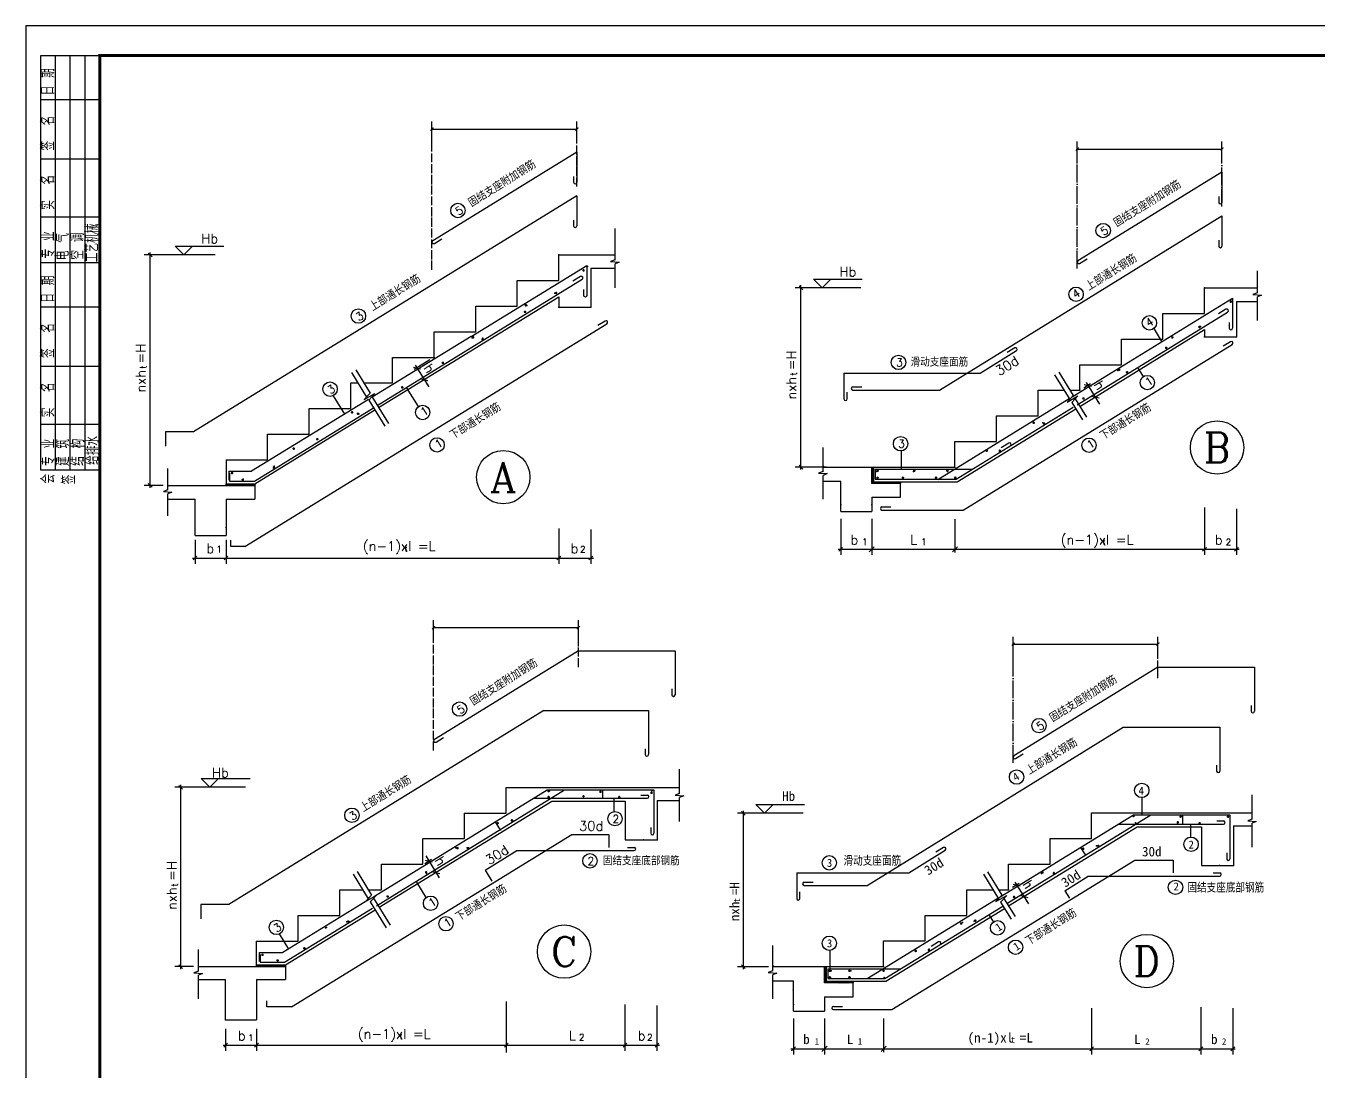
# Model space of a CAD drawing. Extents: x -695511 to 885008, y -751583 to -95266.
# Drawn here: x 484446 to 506268, y -539420 to -521764 of the extents above; entities that cross this region are included whole.
import ezdxf
from ezdxf.enums import TextEntityAlignment as Align

# ---------------------------------------------------------------- set-up
doc = ezdxf.new("R2010")
doc.units = 0
doc.header["$LTSCALE"] = 1000
doc.header["$MEASUREMENT"] = 0
doc.linetypes.add('DOTE', pattern=[2.42, 2, -0.2, 0.02, -0.2])
for name, color, linetype in [('14', 1, 'Continuous'), ('255', 6, 'Continuous'), ('AG', 2, 'Continuous'), ('AXIS_TEXT', 7, 'Continuous'), ('CT', 3, 'Continuous'), ('DOTE', 1, 'Continuous'), ('PUB_DIM', 3, 'Continuous'), ('PUB_TITLE', 4, 'Continuous'), ('钢筋', 40, 'Continuous')]:
    doc.layers.add(name, color=color, linetype=linetype)
doc.styles.add('COMPLEX', font='COMPLEX')
doc.styles.add('HZ', font='simplex.shx', dxfattribs={"width": 0.8, "bigfont": '1hztxt.shx'})
doc.styles.add('hztxt', font='romand_pkpm', dxfattribs={"bigfont": 'gbcbig'})
doc.styles.get("Standard").update_dxf_attribs({"font": 'gbenor.shx', "bigfont": 'gbcbig.shx'})
doc.styles.add('STANTARD', font='txt')

# ---------------------------------------------------------------- blocks, each defined once
blk = doc.blocks.new('_AXISO')
blk.add_circle((0, 0), 0.5)
at = {"layer": 'AXIS_TEXT', "style": 'COMPLEX', "width": 1.041667}
blk.add_attdef('A', text='', height=0.56, dxfattribs=at).set_placement((-0.25, -0.28), (0.25, -0.28), align=Align.FIT)
blk = doc.blocks.new('_ArchTick')
at = {"color": 0, "linetype": 'ByBlock', "const_width": 0.4}
blk.add_lwpolyline([(-0.5, -0.5), (0.5, 0.5)], dxfattribs=at)
blk = doc.blocks.new('92JSH2G21K213HK21HJ1')
h = blk.add_hatch()
h.set_pattern_fill('ANSI31', color=251, scale=10, style=0)
h.set_pattern_definition([(45, (-255903.019, 7627.474), (-11.22532015, 11.22532015), [])])
h.paths.add_polyline_path([(1554045, -90359), (1554696, -90359), (1554696, -90397), (1554045, -90397)])
at = {"color": 251}
blk.add_lwpolyline([(1554045, -90359), (1554696, -90359), (1554696, -90397), (1554045, -90397)], close=True, dxfattribs=at)
at = {"layer": 'AG', "const_width": 28.8}
for points in [[(1562073, -85560, 1), (1562102, -85560, 1)], [(1561457, -86070, 1), (1561486, -86070, 1)], [(1560777, -86346, 1), (1560806, -86346, 1)], [(1560756, -86494, 1), (1560785, -86494, 1)], [(1559588, -87067, 1), (1559617, -87067, 1)], [(1559801, -87110, 1), (1559829, -87110, 1)], [(1558909, -87640, 1), (1558937, -87640, 1)], [(1557995, -88192, 1), (1558024, -88192, 1)], [(1556865, -88754, 1), (1556894, -88754, 1)], [(1556997, -88786, 1), (1557026, -88786, 1)], [(1555553, -89571, 1), (1555582, -89571, 1)], [(1556084, -89359, 1), (1556113, -89359, 1)], [(1554166, -90120, 1), (1554195, -90120, 1)], [(1555107, -89996, 1), (1555136, -89996, 1)], [(1554406, -90272, 1), (1554435, -90272, 1)]]:
    blk.add_lwpolyline(points, format="xyb", close=True, dxfattribs=at)
at = {"layer": 'CT'}
for p, q in [((1562796, -85322), (1562796, -84620)), ((1552898, -85017), (1553093, -85213)), ((1552898, -85017), (1553995, -85017)), ((1553093, -85213), (1553288, -85017)), ((1561533, -85213), (1562796, -85213)), ((1561533, -85789), (1561533, -85213)), ((1562252, -85509), (1562252, -86385)), ((1562252, -85509), (1562796, -85509)), ((1562796, -85322), (1562697, -85359)), ((1562697, -85359), (1562889, -85375)), ((1562889, -85375), (1562796, -85411)), ((1562796, -85949), (1562796, -85411)), ((1560597, -86365), (1560597, -85789)), ((1560597, -85789), (1561533, -85789)), ((1557477, -88648), (1561533, -86152)), ((1559661, -86941), (1559661, -86365)), ((1559661, -86365), (1560597, -86365)), ((1561533, -86152), (1561533, -86385)), ((1561533, -86385), (1562252, -86385)), ((1558725, -87517), (1558725, -86941)), ((1558725, -86941), (1559661, -86941)), ((1557789, -87517), (1558725, -87517)), ((1557789, -88093), (1557789, -87517)), ((1556853, -88093), (1557008, -88093)), ((1556853, -88669), (1556853, -88093)), ((1557135, -88093), (1557789, -88093)), ((1556454, -88379), (1556711, -88796)), ((1557325, -88401), (1557697, -89006)), ((1558373, -88626), (1558106, -88192)), ((1554696, -90359), (1557393, -88699)), ((1555917, -89245), (1555917, -88669)), ((1555917, -88669), (1556853, -88669)), ((1554981, -89821), (1554981, -89245)), ((1554981, -89245), (1555917, -89245)), ((1554045, -89821), (1554981, -89821)), ((1554045, -89821), (1554045, -90359)), ((1552737, -90496), (1552737, -90018)), ((1552737, -90397), (1554696, -90397)), ((1554045, -90359), (1554696, -90359)), ((1554696, -90397), (1554696, -90706)), ((1552737, -90496), (1552637, -90534)), ((1552637, -90534), (1552829, -90549)), ((1552829, -90549), (1552737, -90586)), ((1552737, -91083), (1552737, -90586)), ((1552737, -90706), (1553348, -90706)), ((1553348, -91525), (1553348, -90706)), ((1554045, -90706), (1554045, -91525)), ((1554045, -90706), (1554696, -90706)), ((1553348, -91525), (1554045, -91525))]:
    blk.add_line(p, q, dxfattribs=at)
at = {"layer": 'CT', "linetype": 'ByBlock'}
for p, q in [((1553798, -85213), (1552204, -85213)), ((1552382, -85256), (1552296, -85169)), ((1552339, -90454), (1552339, -85155)), ((1558633, -87573), (1558279, -87791)), ((1558261, -87734), (1558419, -87772)), ((1558302, -87692), (1558604, -88183)), ((1558428, -87999), (1558586, -88037)), ((1552629, -90397), (1552204, -90397)), ((1552382, -90440), (1552296, -90353)), ((1553348, -91620), (1553348, -92160)), ((1554045, -91620), (1554045, -92160)), ((1554045, -91620), (1554045, -92090)), ((1561533, -91366), (1561533, -92160)), ((1561533, -91393), (1561533, -92090)), ((1562252, -91393), (1562252, -92160)), ((1553291, -92032), (1554102, -92032)), ((1553305, -92075), (1553391, -91989)), ((1553987, -92032), (1561590, -92032)), ((1554002, -92075), (1554088, -91989)), ((1554002, -92075), (1554088, -91989)), ((1561475, -92032), (1562309, -92032)), ((1561490, -92075), (1561576, -91989)), ((1561490, -92075), (1561576, -91989)), ((1562209, -92075), (1562295, -91989))]:
    blk.add_line(p, q, dxfattribs=at)
at = {"layer": 'CT'}
for points in [[(1556864, -87858), (1557204, -88411)], [(1556964, -87797), (1557288, -88324), (1557155, -88468), (1557396, -88329), (1557257, -88478), (1557617, -89063)], [(1554045, -90397), (1554696, -90397)]]:
    blk.add_lwpolyline(points, dxfattribs=at)
for centre in [(1559261, -84213), (1557023, -86588), (1556385, -88232), (1558468, -88757), (1558792, -89486)]:
    blk.add_circle(centre, 162, dxfattribs=at)
at = {"layer": 'CT', "linetype": 'ByBlock'}
for p in [(1552339, -85213), (1561533, -85213), (1562180, -85475), (1561533, -86385), (1561533, -86385), (1562252, -86385), (1559579, -87075), (1558725, -87517), (1558566, -88121), (1552737, -90397), (1554045, -91348), (1554045, -91348), (1554045, -92032), (1561533, -92032), (1562252, -92032)]:
    blk.add_point(p, dxfattribs=at)
at = {"layer": 'DOTE', "linetype": 'DOTE', "ltscale": 0.1}
for p, q in [((1558677, -85547), (1558677, -82702)), ((1561936, -83675), (1561936, -82702))]:
    blk.add_line(p, q, dxfattribs=at)
at = {"layer": 'PUB_DIM'}
for p, q in [((1558677, -82702), (1558677, -82213)), ((1561936, -82702), (1561936, -82213)), ((1558677, -82380), (1561936, -82380))]:
    blk.add_line(p, q, dxfattribs=at)
at = {"layer": '钢筋', "color": 6}
for p, q in [((1561936, -82902), (1559512, -84394)), ((1561936, -82902), (1561936, -83578)), ((1561864, -83447), (1561864, -83578)), ((1561936, -83884), (1553310, -89192)), ((1561936, -83884), (1561936, -84560)), ((1559512, -84394), (1558694, -84892)), ((1559512, -84394), (1558694, -84892)), ((1561864, -84428), (1561864, -84560)), ((1558731, -84954), (1558900, -84852)), ((1559563, -87048), (1562163, -85448)), ((1559563, -87048), (1557333, -88415)), ((1557248, -88467), (1554618, -90079)), ((1553310, -89192), (1552681, -89192)), ((1552681, -89192), (1552681, -89515)), ((1554105, -90079), (1554618, -90079)), ((1554105, -90079), (1554105, -90282)), ((1554150, -91773), (1554150, -91632)), ((1554468, -91773), (1554150, -91773))]:
    blk.add_line(p, q, dxfattribs=at)
for points in [[(1562165, -85449), (1562165, -86125, -1), (1562093, -86125), (1562093, -85993)], [(1557446, -88598), (1562056, -85761, 1), (1562019, -85700), (1561850, -85803)], [(1558002, -89598), (1562612, -86761, 1), (1562575, -86700), (1562406, -86803)], [(1554125, -90121), (1554125, -90299), (1554682, -90299), (1557362, -88650, 1.554632)], [(1554468, -91773), (1558092, -89543, 1.554632)]]:
    blk.add_lwpolyline(points, format="xyb", dxfattribs=at)
for centre, start, end in [((1561900, -83578), 180, 0), ((1561900, -84560), 180, 0), ((1558713, -84923), 121.147, 301.147)]:
    blk.add_arc(centre, 36, start, end, dxfattribs=at)
for p in [(1562084, -85564), (1561445, -86071), (1560811, -86350), (1560769, -86503), (1559607, -87060), (1559825, -87086), (1558916, -87643), (1558007, -88201), (1556882, -88754), (1557035, -88785), (1555570, -89571), (1556098, -89359), (1555126, -89968), (1554429, -90256)]:
    blk.add_point(p, dxfattribs=at)
at = {"layer": 'CT', "linetype": 'ByBlock', "xscale": 1200, "yscale": 1200, "zscale": 1200}
blk.add_blockref('_AXISO', (1560283, -90212), dxfattribs=at).add_auto_attribs({'A': 'A'})
at = {"layer": 'PUB_DIM', "xscale": 66.66666666666666, "yscale": 66.66666666666666, "zscale": 66.66666666666666, "rotation": 180}
blk.add_blockref('_ArchTick', (1558677, -82380), dxfattribs=at)
at = {"layer": 'PUB_DIM', "xscale": 66.66666666666666, "yscale": 66.66666666666666, "zscale": 66.66666666666666}
blk.add_blockref('_ArchTick', (1561936, -82380), dxfattribs=at)
at = {"layer": 'CT', "style": 'HZ'}
for s, height, rotation, p in [('固结支座附加钢筋', 180, 32, (1559573, -84146)), ('5', 180, 32, (1559270, -84334)), ('上部通长钢筋', 180, 32, (1557349, -86490)), ('3', 180, 32, (1557032, -86709)), ('t', 144, 90, (1552252, -87774)), ('3', 180, 32, (1556394, -88354)), ('1', 180, 32, (1558487, -88846)), ('下部通长钢筋', 180, 32, (1559153, -89376)), ('1', 180, 32, (1558812, -89574))]:
    blk.add_text(s, height=height, rotation=rotation, dxfattribs=at).set_placement(p)
for s, height, p in [('Hb', 216, (1553489, -84952)), ('1', 144, (1553827, -91904)), ('t', 144, (1558056, -91888)), ('2', 144, (1562009, -91907))]:
    blk.add_text(s, height=height, dxfattribs=at).set_placement(p)
at = {"layer": 'CT', "linetype": 'ByBlock', "style": 'HZ'}
for s, rotation, p in [('nxh =H', 90, (1552234, -88310)), ('h', 301.6075, (1558481, -87748))]:
    blk.add_text(s, height=216, rotation=rotation, dxfattribs=at).set_placement(p)
for s, p in [('(n-1)xl =L', (1557122, -91872)), ('b', (1553603, -91924)), ('b', (1561798, -91924))]:
    blk.add_text(s, height=216, dxfattribs=at).set_placement(p)
blk = doc.blocks.new('bb')
h = blk.add_hatch()
h.set_pattern_fill('ANSI31', color=251, scale=5, angle=90, style=0)
h.set_pattern_definition([(135, (844261.625, -1244082.703), (-5.612660076, -5.612660076), [])])
h.paths.add_polyline_path([(893255, -339109), (893255, -338944), (893274, -338944), (893274, -339109)])
h = blk.add_hatch()
h.set_pattern_fill('ANSI31', color=251, scale=5, style=0)
h.set_pattern_definition([(45, (-11719.066, -290115.53), (-5.612660076, 5.612660076), [])])
h.paths.add_polyline_path([(893255, -339109), (893580, -339109), (893580, -339128), (893255, -339128)])
at = {"color": 251}
for points in [[(893255, -339109), (893255, -338944), (893274, -338944), (893274, -339109)], [(893255, -339109), (893580, -339109), (893580, -339128), (893255, -339128)]]:
    blk.add_lwpolyline(points, close=True, dxfattribs=at)
at = {"layer": 'AG', "const_width": 14.4}
for points in [[(897287, -337084, 1), (897301, -337084, 1)], [(896934, -337368, 1), (896948, -337368, 1)], [(896630, -337486, 1), (896644, -337486, 1)], [(896561, -337603, 1), (896575, -337603, 1)], [(896031, -337848, 1), (896046, -337848, 1)], [(896120, -337878, 1), (896134, -337878, 1)], [(895629, -338172, 1), (895644, -338172, 1)], [(895070, -338446, 1), (895084, -338446, 1)], [(895188, -338456, 1), (895202, -338456, 1)], [(894540, -338760, 1), (894555, -338760, 1)], [(894688, -338760, 1), (894702, -338760, 1)], [(893314, -338985, 1), (893328, -338985, 1)], [(893314, -339064, 1), (893328, -339064, 1)], [(893599, -339064, 1), (893613, -339064, 1)], [(893726, -338985, 1), (893741, -338985, 1)], [(893971, -339064, 1), (893986, -339064, 1)], [(894099, -338985, 1), (894113, -338985, 1)], [(894187, -339064, 1), (894202, -339064, 1)]]:
    blk.add_lwpolyline(points, format="xyb", close=True, dxfattribs=at)
at = {"layer": 'CT'}
for p, q in [((897593, -336982), (897593, -336738)), ((892600, -336830), (892698, -336928)), ((892600, -336830), (893149, -336830)), ((892698, -336928), (892795, -336830)), ((896999, -336928), (897593, -336928)), ((896999, -337216), (896999, -336928)), ((897593, -336982), (897543, -337001)), ((897543, -337001), (897639, -337009)), ((897639, -337009), (897593, -337027)), ((897593, -337296), (897593, -337027)), ((897358, -337080), (897358, -337477)), ((897358, -337080), (897593, -337080)), ((896531, -337504), (896531, -337216)), ((896531, -337216), (896999, -337216)), ((895595, -338261), (896999, -337397)), ((896430, -337385), (896515, -337533)), ((896999, -337397), (896999, -337477)), ((896999, -337477), (897358, -337477)), ((896063, -337792), (896063, -337504)), ((896063, -337504), (896531, -337504)), ((895595, -338080), (895595, -337792)), ((895595, -337792), (896063, -337792)), ((895127, -338080), (895420, -338080)), ((895127, -338368), (895127, -338080)), ((895483, -338080), (895595, -338080)), ((895543, -338177), (895669, -338381)), ((894217, -339109), (895549, -338289)), ((894659, -338368), (895127, -338368)), ((894659, -338656), (894659, -338368)), ((894191, -338656), (894659, -338656)), ((894191, -338944), (894191, -338656)), ((892708, -338992), (892708, -338724)), ((893585, -338762), (893585, -338967)), ((892708, -338944), (893255, -338944)), ((893255, -339109), (893255, -338944)), ((893274, -338944), (894191, -338944)), ((893274, -339109), (893274, -338944)), ((892708, -338992), (892658, -339011)), ((892658, -339011), (892754, -339018)), ((892754, -339018), (892708, -339037)), ((892708, -339306), (892708, -339037)), ((892708, -339103), (892907, -339103)), ((892907, -339444), (892907, -339103)), ((893255, -339109), (893255, -339128)), ((893274, -339109), (894217, -339109)), ((893255, -339282), (893255, -339444)), ((892907, -339444), (893255, -339444))]:
    blk.add_line(p, q, dxfattribs=at)
at = {"layer": 'CT', "linetype": 'ByBlock'}
for p, q in [((892481, -336949), (892437, -336906)), ((892459, -338973), (892459, -336899)), ((893131, -336928), (892392, -336928)), ((896245, -337823), (896312, -337932)), ((895641, -338052), (895717, -338005)), ((895646, -338014), (895726, -338033)), ((895667, -337993), (895818, -338238)), ((895732, -338146), (895812, -338165)), ((892743, -338945), (892392, -338945)), ((892481, -338966), (892437, -338923)), ((892907, -339527), (892907, -339933)), ((893255, -339527), (893255, -339933)), ((894191, -339529), (894191, -339905)), ((896999, -339399), (896999, -339933)), ((896999, -339413), (896999, -339898)), ((897358, -339413), (897358, -339933)), ((893255, -339815), (893255, -339833)), ((892878, -339869), (893284, -339869)), ((892885, -339891), (892928, -339848)), ((893226, -339898), (893284, -339840)), ((893226, -339869), (897028, -339869)), ((893233, -339891), (893276, -339848)), ((893233, -339891), (893276, -339848)), ((894162, -339898), (894220, -339840)), ((896970, -339869), (897387, -339869)), ((896977, -339891), (897020, -339848)), ((896977, -339891), (897020, -339848)), ((897337, -339891), (897380, -339848))]:
    blk.add_line(p, q, dxfattribs=at)
at = {"layer": 'CT'}
for points in [[(895312, -337905), (895482, -338182)], [(895358, -337877), (895520, -338140), (895454, -338212), (895574, -338143), (895505, -338217), (895624, -338411)], [(893255, -339282), (893580, -339282), (893580, -339128), (893255, -339128)]]:
    blk.add_lwpolyline(points, dxfattribs=at)
for centre in [(895858, -336283), (895554, -337000), (896379, -337321), (893556, -337766), (896355, -337993), (893580, -338681), (895699, -338698)]:
    blk.add_circle(centre, 81, dxfattribs=at)
at = {"layer": 'CT', "linetype": 'ByBlock'}
for p in [(892459, -336928), (896999, -336928), (896999, -337477), (896999, -337477), (897358, -337477), (896022, -337859), (895595, -338080), (895799, -338208), (892708, -338932), (894191, -338944), (892907, -339370), (893255, -339370), (893255, -339370), (893255, -339869), (893255, -339869), (894191, -339869), (896999, -339869), (897358, -339869)]:
    blk.add_point(p, dxfattribs=at)
at = {"layer": 'DOTE', "linetype": 'DOTE', "ltscale": 0.1}
for p, q in [((895566, -336709), (895566, -335528)), ((897195, -336014), (897195, -335528))]:
    blk.add_line(p, q, dxfattribs=at)
at = {"layer": 'PUB_DIM'}
for p, q in [((895566, -335528), (895566, -335283)), ((897195, -335528), (897195, -335283)), ((895566, -335366), (897195, -335366))]:
    blk.add_line(p, q, dxfattribs=at)
at = {"layer": '钢筋', "color": 6}
for p, q in [((897195, -335628), (895983, -336373)), ((897195, -335628), (897195, -335966)), ((897159, -335900), (897159, -335966)), ((894018, -338077), (897195, -336118)), ((897195, -336118), (897195, -336458)), ((895983, -336373), (895575, -336623)), ((895983, -336373), (895575, -336623)), ((897159, -336392), (897159, -336458)), ((895593, -336653), (895678, -336602)), ((895510, -338152), (897312, -337043)), ((897313, -337045), (897313, -337383)), ((895565, -338242), (897258, -337200)), ((897240, -337169), (897155, -337221)), ((897277, -337317), (897277, -337383)), ((894282, -339428), (897311, -337564)), ((894476, -337887), (894883, -337634)), ((894864, -337604), (894780, -337656)), ((897292, -337534), (897208, -337585)), ((892943, -337887), (894476, -337887)), ((892943, -337887), (892943, -338177)), ((893043, -338041), (893143, -338041)), ((893043, -338077), (894018, -338077)), ((892979, -338177), (892979, -338101)), ((893997, -339083), (895477, -338172)), ((894204, -339079), (895519, -338270)), ((894796, -338674), (894712, -338726)), ((893295, -338967), (893295, -339079)), ((893295, -338967), (894386, -338967)), ((893295, -339079), (894204, -339079)), ((893370, -339392), (893471, -339392)), ((893370, -339428), (894282, -339428))]:
    blk.add_line(p, q, dxfattribs=at)
for centre, start, end in [((897177, -335966), 180, 0), ((897177, -336458), 180, 0), ((895584, -336638), 121.147, 301.147), ((897249, -337184), 301.6075, 121.6075), ((897295, -337383), 180, 0), ((894873, -337619), 301.6075, 121.6075), ((897301, -337549), 301.6075, 121.6075), ((893043, -338059), 90, 270), ((892961, -338177), 180, 0), ((894805, -338689), 301.6075, 121.6075), ((893370, -339410), 90, 270)]:
    blk.add_arc(centre, 18, start, end, dxfattribs=at)
for p in [(897295, -337072), (896633, -337487), (896952, -337364), (896564, -337600), (896036, -337851), (896120, -337876), (895633, -338168), (895071, -338445), (895181, -338445), (894554, -338758), (894692, -338758), (893311, -338992), (893316, -339068), (893603, -339068), (893726, -338992), (893976, -339065), (894109, -338992), (894198, -339061)]:
    blk.add_point(p, dxfattribs=at)
at = {"layer": 'CT', "linetype": 'ByBlock'}
ref = blk.add_blockref('_AXISO', (897140, -338724), dxfattribs=dict(at, xscale=600, yscale=600, zscale=600))
ref.add_attrib('A', 'B', dxfattribs={"layer": 'AXIS_TEXT', "height": 336, "style": 'COMPLEX', "width": 1.102941}).set_placement((896990, -338892), (897290, -338892), align=Align.FIT)
at = {"layer": 'PUB_DIM', "xscale": 33.33333333333333, "yscale": 33.33333333333333, "zscale": 33.33333333333333, "rotation": 180}
blk.add_blockref('_ArchTick', (895566, -335366), dxfattribs=at)
at = {"layer": 'PUB_DIM', "xscale": 33.33333333333333, "yscale": 33.33333333333333, "zscale": 33.33333333333333}
blk.add_blockref('_ArchTick', (897195, -335366), dxfattribs=at)
at = {"layer": 'CT', "style": 'HZ'}
for s, height, rotation, p in [('固结支座附加钢筋', 90, 32, (896014, -336250)), ('5', 90, 32, (895863, -336344)), ('上部通长钢筋', 90, 32, (895700, -336966)), ('4', 90, 32, (895545, -337051)), ('4', 90, 32, (896370, -337373)), ('30d', 108, 32, (894690, -337921)), ('t', 72, 90, (892413, -337915)), ('1', 90, 32, (896365, -338037)), ('下部通长钢筋', 90, 32, (895860, -338646)), ('1', 90, 32, (895708, -338742))]:
    blk.add_text(s, height=height, rotation=rotation, dxfattribs=at).set_placement(p)
for s, height, p in [('Hb', 108, (892893, -336799)), ('3', 90, (893528, -337812)), ('滑动支座面筋', 90, (893692, -337812)), ('3', 90, (893551, -338726)), ('1', 72, (893146, -339821)), ('1', 72, (893810, -339821)), ('t', 72, (895851, -339821)), ('2', 72, (897237, -339823))]:
    blk.add_text(s, height=height, dxfattribs=at).set_placement(p)
at = {"layer": 'CT', "linetype": 'ByBlock', "style": 'HZ'}
for s, rotation, p in [('nxh =H', 90, (892405, -338184)), ('h', 301.6075, (895749, -338016))]:
    blk.add_text(s, height=108, rotation=rotation, dxfattribs=at).set_placement(p)
for s, p in [('b', (893016, -339815)), ('L', (893687, -339815)), ('(n-1)xl =L', (895381, -339815)), ('b', (897114, -339815))]:
    blk.add_text(s, height=108, dxfattribs=at).set_placement(p)
blk = doc.blocks.new('ddd')
h = blk.add_hatch()
h.set_pattern_fill('ANSI31', color=251, scale=5, angle=90, style=0)
h.set_pattern_definition([(135, (844119.6224, -1251910.197), (-5.612660076, -5.612660076), [])])
h.paths.add_polyline_path([(893113, -346936), (893113, -346771), (893132, -346771), (893132, -346936)])
h = blk.add_hatch()
h.set_pattern_fill('ANSI31', color=251, scale=5, style=0)
h.set_pattern_definition([(45, (-11861.069, -297943.024), (-5.612660076, 5.612660076), [])])
h.paths.add_polyline_path([(893113, -346936), (893438, -346936), (893438, -346955), (893113, -346955)])
at = {"color": 251}
for points in [[(893113, -346936), (893113, -346771), (893132, -346771), (893132, -346936)], [(893113, -346936), (893438, -346936), (893438, -346955), (893113, -346955)]]:
    blk.add_lwpolyline(points, close=True, dxfattribs=at)
at = {"layer": '255'}
for p, q in [((896864, -343404), (897950, -343404)), ((897950, -343404), (897950, -343898)), ((897914, -343833), (897914, -343898)), ((893593, -345858), (896475, -344077)), ((896475, -344077), (897561, -344077)), ((897561, -344077), (897561, -344571)), ((897525, -344505), (897525, -344571)), ((895090, -345988), (896591, -345065)), ((895165, -346061), (896785, -345065)), ((896422, -345169), (897601, -345169)), ((896591, -345065), (897674, -345065)), ((897140, -345065), (897140, -345169)), ((897526, -345133), (897601, -345133)), ((897674, -345065), (897674, -345559)), ((894064, -345715), (894471, -345462)), ((894452, -345431), (894368, -345483)), ((895995, -345431), (896049, -345518)), ((897638, -345493), (897638, -345559)), ((893871, -347255), (896604, -345574)), ((896604, -345574), (897035, -345574)), ((897035, -345574), (897035, -345718)), ((892801, -345715), (892801, -346005)), ((892801, -345715), (894064, -345715)), ((895816, -345917), (896080, -345754)), ((896080, -345754), (897559, -345754)), ((897484, -345718), (897559, -345718)), ((892837, -346005), (892837, -345929)), ((892886, -345822), (892987, -345822)), ((892886, -345858), (893593, -345858)), ((895816, -345917), (895869, -346003)), ((893594, -346906), (895065, -346000)), ((893793, -346906), (895119, -346090)), ((894396, -346494), (894312, -346545)), ((893150, -346795), (893150, -346906)), ((893150, -346795), (893974, -346795)), ((893150, -346906), (893793, -346906)), ((893214, -347219), (893315, -347219)), ((893214, -347255), (893871, -347255))]:
    blk.add_line(p, q, dxfattribs=at)
for centre, start, end in [((897932, -343898), 180, 0), ((897543, -344571), 180, 0), ((897601, -345151), 270, 90), ((894462, -345447), 301.6075, 121.6075), ((897656, -345559), 180, 0), ((897559, -345736), 270, 90), ((892886, -345840), 90, 270), ((892819, -346005), 180, 0), ((894406, -346509), 301.6075, 121.6075), ((893214, -347237), 90, 270)]:
    blk.add_arc(centre, 18, start, end, dxfattribs=at)
for p in [(896592, -345083), (896611, -345155), (897083, -345154), (897115, -345083), (897337, -345154), (897652, -345083), (896023, -345439), (896174, -345414), (895555, -345722), (895692, -345714), (895245, -345987), (894666, -346274), (894796, -346260), (894137, -346588), (894292, -346574), (893170, -346818), (893181, -346892), (893190, -346818), (893401, -346892), (893410, -346818), (893774, -346818), (893785, -346892)]:
    blk.add_point(p, dxfattribs=at)
at = {"layer": 'AG', "const_width": 14.4}
for points in [[(896581, -345074, 1), (896595, -345074, 1)], [(897081, -345148, 1), (897095, -345148, 1)], [(897113, -345084, 1), (897127, -345084, 1)], [(897326, -345159, 1), (897340, -345159, 1)], [(897645, -345084, 1), (897659, -345084, 1)], [(896017, -345446, 1), (896031, -345446, 1)], [(896187, -345414, 1), (896201, -345414, 1)], [(895559, -345712, 1), (895573, -345712, 1)], [(895687, -345722, 1), (895701, -345722, 1)], [(895239, -345988, 1), (895254, -345988, 1)], [(894643, -346286, 1), (894658, -346286, 1)], [(894803, -346254, 1), (894817, -346254, 1)], [(894133, -346595, 1), (894147, -346595, 1)], [(894282, -346584, 1), (894296, -346584, 1)], [(893167, -346818, 1), (893181, -346818, 1)], [(893387, -346818, 1), (893401, -346818, 1)], [(893771, -346818, 1), (893785, -346818, 1)], [(893167, -346892, 1), (893181, -346892, 1)], [(893387, -346892, 1), (893402, -346892, 1)]]:
    blk.add_lwpolyline(points, format="xyb", close=True, dxfattribs=at)
at = {"layer": 'CT'}
for p, q in [((896682, -344870), (896682, -345065)), ((897924, -345113), (897924, -344838)), ((892342, -344949), (892890, -344949)), ((892342, -344949), (892439, -345046)), ((892439, -345046), (892537, -344949)), ((896119, -345043), (897924, -345043)), ((896119, -345331), (896119, -345043)), ((895183, -346088), (896632, -345197)), ((896632, -345197), (897353, -345197)), ((897235, -345310), (897235, -345171)), ((897353, -345197), (897353, -345634)), ((897713, -345189), (897924, -345189)), ((897713, -345189), (897713, -345634)), ((897924, -345113), (897874, -345131)), ((897874, -345131), (897970, -345139)), ((897970, -345139), (897924, -345158)), ((897924, -345426), (897924, -345158)), ((895651, -345331), (896119, -345331)), ((895651, -345619), (895651, -345331)), ((895183, -345619), (895651, -345619)), ((895183, -345907), (895183, -345619)), ((897353, -345634), (897713, -345634)), ((894715, -345907), (895008, -345907)), ((894715, -346195), (894715, -345907)), ((895072, -345907), (895183, -345907)), ((895131, -346004), (895257, -346209)), ((893805, -346936), (895137, -346117)), ((894247, -346483), (894247, -346195)), ((894247, -346195), (894715, -346195)), ((895019, -346272), (894971, -346193)), ((893779, -346483), (894247, -346483)), ((893779, -346771), (893779, -346483)), ((892532, -346819), (892532, -346534)), ((893174, -346589), (893174, -346795)), ((892532, -346771), (893779, -346771)), ((893113, -346771), (893113, -346955)), ((893113, -346955), (893113, -346771)), ((893132, -346771), (893132, -346936)), ((892532, -346819), (892482, -346838)), ((892482, -346838), (892578, -346846)), ((892578, -346846), (892532, -346864)), ((892532, -347133), (892532, -346864)), ((892532, -346930), (892765, -346930)), ((892765, -347272), (892765, -346930)), ((893113, -346936), (893805, -346936)), ((892758, -347036), (892765, -347032)), ((893113, -347110), (893113, -347272)), ((892765, -347272), (893113, -347272))]:
    blk.add_line(p, q, dxfattribs=at)
at = {"layer": 'CT', "linetype": 'ByBlock'}
for p, q in [((892873, -345046), (892134, -345046)), ((892222, -345068), (892179, -345025)), ((892201, -346801), (892201, -345018)), ((895229, -345879), (895305, -345832)), ((895235, -345842), (895314, -345861)), ((895256, -345821), (895407, -346066)), ((895321, -345973), (895400, -345992)), ((892484, -346772), (892134, -346772)), ((892222, -346794), (892179, -346750)), ((896119, -347240), (896119, -347760)), ((897347, -347227), (897347, -347760)), ((897347, -347240), (897347, -347725)), ((897706, -347240), (897706, -347760)), ((892765, -347354), (892765, -347760)), ((893113, -347354), (893113, -347760)), ((893779, -347356), (893779, -347733)), ((892743, -347718), (892786, -347675)), ((893084, -347725), (893142, -347668)), ((893091, -347718), (893134, -347675)), ((893091, -347718), (893134, -347675)), ((893113, -347643), (893113, -347661)), ((893751, -347725), (893808, -347668)), ((896097, -347718), (896140, -347675)), ((897325, -347718), (897368, -347675)), ((897325, -347718), (897368, -347675)), ((897685, -347718), (897728, -347675)), ((892736, -347697), (893142, -347697)), ((893084, -347697), (897375, -347697)), ((897318, -347697), (897735, -347697))]:
    blk.add_line(p, q, dxfattribs=at)
at = {"layer": 'CT'}
for points in [[(894901, -345733), (895071, -346009)], [(894947, -345704), (895109, -345968), (895042, -346040), (895163, -345971), (895093, -346045), (895212, -346238)], [(893113, -347110), (893438, -347110), (893438, -346955), (893113, -346955)]]:
    blk.add_lwpolyline(points, dxfattribs=at)
for centre in [(895527, -344060), (895274, -344639), (896683, -344789), (897237, -345395), (893168, -345604), (897062, -345879), (895061, -346335), (893168, -346508), (895263, -346553)]:
    blk.add_circle(centre, 81, dxfattribs=at)
at = {"layer": 'CT', "linetype": 'ByBlock'}
for p in [(892201, -345046), (897556, -345634), (897556, -345634), (897713, -345634), (895183, -345907), (895388, -346035), (892532, -346759), (893779, -346771), (892765, -347197), (893113, -347697), (893113, -347697), (893779, -347697), (896119, -347697), (897347, -347697), (897706, -347697)]:
    blk.add_point(p, dxfattribs=at)
at = {"layer": 'DOTE', "linetype": 'DOTE', "ltscale": 0.1}
for p, q in [((895235, -344477), (895235, -343304)), ((896864, -343527), (896864, -343304))]:
    blk.add_line(p, q, dxfattribs=at)
at = {"layer": 'PUB_DIM'}
for p, q in [((895235, -343304), (895235, -343060)), ((895235, -343143), (896864, -343143)), ((896864, -343304), (896864, -343060))]:
    blk.add_line(p, q, dxfattribs=at)
at = {"layer": '钢筋', "color": 6}
for p, q in [((896864, -343404), (895652, -344150)), ((895652, -344150), (895243, -344400)), ((895652, -344150), (895243, -344400)), ((895262, -344430), (895347, -344379))]:
    blk.add_line(p, q, dxfattribs=at)
blk.add_arc((895253, -344415), 18, 121.147, 301.147, dxfattribs=at)
at = {"layer": 'CT', "linetype": 'ByBlock'}
ref = blk.add_blockref('_AXISO', (896740, -346709), dxfattribs=dict(at, xscale=600, yscale=600, zscale=600))
ref.add_attrib('A', 'D', dxfattribs={"layer": 'AXIS_TEXT', "height": 336, "style": 'COMPLEX', "width": 1.102941}).set_placement((896590, -346877), (896890, -346877), align=Align.FIT)
at = {"layer": 'PUB_DIM', "xscale": 33.33333333333333, "yscale": 33.33333333333333, "zscale": 33.33333333333333, "rotation": 180}
blk.add_blockref('_ArchTick', (895235, -343143), dxfattribs=at)
at = {"layer": 'PUB_DIM', "xscale": 33.33333333333333, "yscale": 33.33333333333333, "zscale": 33.33333333333333}
blk.add_blockref('_ArchTick', (896864, -343143), dxfattribs=at)
at = {"layer": 'CT'}
for s, height, rotation, style, p in [('固结支座附加钢筋', 90, 32, 'HZ', (895683, -344027)), ('5', 90, 32, 'HZ', (895532, -344121)), ('上部通长钢筋', 90, 32, 'HZ', (895421, -344619)), ('4', 90, 32, 'STANTARD', (895265, -344690)), ('30d', 108, 32, 'STANTARD', (894279, -345748)), ('30d', 108, 32, 'STANTARD', (895820, -345885)), ('t', 72, 90, 'STANTARD', (892164, -346050)), ('下部通长钢筋', 90, 32, 'HZ', (895412, -346538)), ('1', 90, 32, 'STANTARD', (895070, -346380)), ('1', 90, 32, 'STANTARD', (895272, -346597))]:
    blk.add_text(s, height=height, rotation=rotation, dxfattribs=dict(at, style=style)).set_placement(p)
at = {"layer": 'CT', "style": 'STANTARD'}
for s, height, p in [('4', 90, (896646, -344838)), ('Hb', 108, (892637, -344907)), ('2', 90, (897208, -345444)), ('30d', 108, (896685, -345531)), ('3', 90, (893140, -345649)), ('2', 90, (897040, -345914)), ('3', 90, (893140, -346554)), ('1', 72, (893004, -347649)), ('1', 72, (893489, -347649)), ('t', 72, (895210, -347632)), ('2', 72, (896722, -347650)), ('2', 72, (897585, -347650))]:
    blk.add_text(s, height=height, dxfattribs=at).set_placement(p)
at = {"layer": 'CT'}
for s, p in [('滑动支座面筋', (893328, -345636)), ('固结支座底部钢筋', (897196, -345938))]:
    blk.add_text(s, height=108, dxfattribs=at).set_placement(p)
at = {"layer": 'CT', "linetype": 'ByBlock', "style": 'STANTARD'}
for s, rotation, p in [('nxh =H', 90, (892156, -346261)), ('h', 301.6075, (895338, -345844))]:
    blk.add_text(s, height=108, rotation=rotation, dxfattribs=at).set_placement(p)
for s, p in [('b', (892874, -347643)), ('L', (893365, -347643)), ('(n-1)xl =L', (894723, -347625)), ('L', (896596, -347643)), ('b', (897462, -347643))]:
    blk.add_text(s, height=108, dxfattribs=at).set_placement(p)
blk = doc.blocks.new('C')
h = blk.add_hatch()
h.set_pattern_fill('ANSI31', color=251, scale=10, style=0)
h.set_pattern_definition([(45, (0, 0), (-11.22532015, 11.22532015), [])])
h.paths.add_polyline_path([(1789043, -72969), (1789693, -72969), (1789693, -73007), (1789043, -73007)])
at = {"color": 251}
blk.add_lwpolyline([(1789043, -72969), (1789693, -72969), (1789693, -73007), (1789043, -73007)], close=True, dxfattribs=at)
at = {"layer": '255'}
for p, q in [((1796285, -65903), (1798457, -65903)), ((1798457, -65903), (1798457, -66891)), ((1798385, -66759), (1798385, -66891))]:
    blk.add_line(p, q, dxfattribs=at)
blk.add_arc((1798421, -66891), 36, 180, 0, dxfattribs=at)
at = {"layer": 'AG', "const_width": 28.8}
for points in [[(1795599, -69056, 1), (1795628, -69056, 1)], [(1795599, -69196, 1), (1795628, -69196, 1)], [(1796384, -69176, 1), (1796412, -69176, 1)], [(1796766, -69076, 1), (1796795, -69076, 1)], [(1797188, -69196, 1), (1797217, -69196, 1)], [(1797913, -69096, 1), (1797942, -69096, 1)], [(1794452, -69779, 1), (1794481, -69779, 1)], [(1794774, -69719, 1), (1794803, -69719, 1)], [(1793547, -70342, 1), (1793576, -70342, 1)], [(1793788, -70342, 1), (1793817, -70342, 1)], [(1792843, -70885, 1), (1792871, -70885, 1)], [(1791977, -71428, 1), (1792006, -71428, 1)], [(1791092, -71991, 1), (1791121, -71991, 1)], [(1789163, -72742, 1), (1789192, -72742, 1)], [(1790106, -72594, 1), (1790135, -72594, 1)], [(1789503, -72869, 1), (1789531, -72869, 1)]]:
    blk.add_lwpolyline(points, format="xyb", close=True, dxfattribs=at)
at = {"layer": 'CT'}
for p, q in [((1798561, -69114), (1798561, -68564)), ((1787798, -68776), (1787994, -68971)), ((1787798, -68776), (1788896, -68776)), ((1787994, -68971), (1788189, -68776)), ((1794659, -69551), (1794659, -68975)), ((1794659, -68975), (1798561, -68975)), ((1797088, -69517), (1797088, -69239)), ((1798561, -69114), (1798461, -69151)), ((1798461, -69151), (1798653, -69166)), ((1798653, -69166), (1798561, -69203)), ((1798561, -69741), (1798561, -69203)), ((1791800, -71672), (1795684, -69282)), ((1795684, -69282), (1797339, -69282)), ((1797339, -69282), (1797339, -70155)), ((1798058, -69267), (1798058, -70155)), ((1798058, -69267), (1798561, -69267)), ((1793723, -70127), (1793723, -69551)), ((1793723, -69551), (1794659, -69551)), ((1792787, -70127), (1793723, -70127)), ((1792787, -70703), (1792787, -70127)), ((1797339, -70155), (1798058, -70155)), ((1791851, -71279), (1791851, -70703)), ((1791851, -70703), (1792787, -70703)), ((1790915, -71855), (1790915, -71279)), ((1790915, -71279), (1791431, -71279)), ((1791558, -71279), (1791851, -71279)), ((1792860, -71453), (1792647, -71108)), ((1791675, -71468), (1792047, -72073)), ((1789693, -72969), (1791708, -71729)), ((1789979, -71855), (1790915, -71855)), ((1789979, -72431), (1789979, -71855)), ((1789043, -72969), (1789043, -72431)), ((1789043, -72431), (1789979, -72431)), ((1789553, -72272), (1789762, -72611)), ((1787734, -73107), (1787734, -72618)), ((1787734, -73007), (1789043, -73007)), ((1789043, -72969), (1789693, -72969)), ((1789043, -73007), (1789693, -73007)), ((1789693, -73007), (1789693, -73300)), ((1787734, -73107), (1787635, -73144)), ((1787635, -73144), (1787827, -73160)), ((1787827, -73160), (1787734, -73196)), ((1787734, -73734), (1787734, -73196)), ((1787734, -73300), (1788346, -73300)), ((1788346, -74205), (1788346, -73300)), ((1789043, -73300), (1789043, -74205)), ((1789043, -73300), (1789693, -73300)), ((1794659, -73793), (1794659, -74937)), ((1788346, -74205), (1789043, -74205))]:
    blk.add_line(p, q, dxfattribs=at)
at = {"layer": 'CT', "linetype": 'ByBlock'}
for p, q in [((1787380, -69015), (1787294, -68928)), ((1787337, -73064), (1787337, -68914)), ((1788796, -68971), (1787203, -68971)), ((1792827, -70683), (1792979, -70590)), ((1792838, -70609), (1792996, -70647)), ((1792849, -70516), (1793151, -71007)), ((1793010, -70872), (1793169, -70909)), ((1787626, -73007), (1787203, -73007)), ((1787380, -73050), (1787294, -72964)), ((1797331, -73858), (1797331, -74901)), ((1797331, -73885), (1797331, -74831)), ((1798050, -73885), (1798050, -74901)), ((1788346, -74408), (1788346, -74901)), ((1789043, -74408), (1789043, -74831)), ((1789043, -74408), (1789043, -74901)), ((1788303, -74817), (1788389, -74730)), ((1788999, -74817), (1789086, -74730)), ((1788999, -74817), (1789086, -74730)), ((1794618, -74817), (1794705, -74730)), ((1797288, -74817), (1797374, -74730)), ((1797288, -74817), (1797374, -74730)), ((1798007, -74817), (1798093, -74730)), ((1788288, -74774), (1789100, -74774)), ((1788985, -74774), (1797389, -74774)), ((1797273, -74774), (1798108, -74774))]:
    blk.add_line(p, q, dxfattribs=at)
at = {"layer": 'CT'}
for points in [[(1791214, -70925), (1791554, -71478)], [(1791306, -70869), (1791630, -71396), (1791497, -71540), (1791738, -71401), (1791598, -71550), (1791958, -72135)]]:
    blk.add_lwpolyline(points, dxfattribs=at)
for centre in [(1793610, -67213), (1791189, -69602), (1797106, -69678), (1796543, -70627), (1792958, -71582), (1789488, -72124), (1793304, -72042)]:
    blk.add_circle(centre, 162, dxfattribs=at)
at = {"layer": 'CT', "linetype": 'ByBlock'}
for p in [(1787337, -68971), (1797746, -70155), (1797746, -70155), (1798058, -70155), (1793144, -70996), (1790617, -72123), (1787734, -73007), (1788346, -74205), (1789043, -74774), (1797331, -74774), (1798050, -74774)]:
    blk.add_point(p, dxfattribs=at)
at = {"layer": 'DOTE', "linetype": 'DOTE', "ltscale": 0.1}
for p, q in [((1793026, -68142), (1793026, -65703)), ((1796285, -66270), (1796285, -65703))]:
    blk.add_line(p, q, dxfattribs=at)
at = {"layer": 'PUB_DIM'}
for p, q in [((1793026, -65703), (1793026, -65214)), ((1793026, -65380), (1796285, -65380)), ((1796285, -65703), (1796285, -65214))]:
    blk.add_line(p, q, dxfattribs=at)
at = {"layer": '钢筋', "color": 6}
for p, q in [((1796285, -65903), (1793861, -67394)), ((1795506, -67247), (1788418, -71609)), ((1793861, -67394), (1793043, -67893)), ((1793861, -67394), (1793043, -67893)), ((1795506, -67247), (1797861, -67247)), ((1797861, -67247), (1797861, -68235)), ((1793080, -67955), (1793249, -67853)), ((1797789, -68104), (1797789, -68235)), ((1791696, -71421), (1795578, -69032)), ((1791741, -71637), (1795974, -69032)), ((1795276, -69218), (1797835, -69218)), ((1795578, -69032), (1797982, -69032)), ((1796827, -69032), (1796827, -69218)), ((1797686, -69146), (1797835, -69146)), ((1797982, -69032), (1797982, -70006)), ((1794410, -69750), (1794530, -69945)), ((1789827, -73915), (1796132, -70035)), ((1796132, -70035), (1796966, -70035)), ((1796966, -70035), (1796966, -70323)), ((1797910, -69874), (1797910, -70006)), ((1794182, -70839), (1794901, -70396)), ((1794901, -70396), (1797537, -70396)), ((1797388, -70324), (1797537, -70324)), ((1794182, -70839), (1794333, -71084)), ((1791587, -71488), (1789636, -72689)), ((1788418, -71609), (1787789, -71609)), ((1787789, -71609), (1787789, -71932)), ((1789674, -72909), (1791649, -71694)), ((1789102, -72689), (1789636, -72689)), ((1789102, -72689), (1789102, -72892)), ((1789122, -72731), (1789122, -72909)), ((1789122, -72909), (1789674, -72909)), ((1789274, -73915), (1789274, -73773)), ((1789827, -73915), (1789274, -73915))]:
    blk.add_line(p, q, dxfattribs=at)
for centre, start, end in [((1793062, -67924), 121.147, 301.147), ((1797825, -68235), 180, 0), ((1797835, -69182), 270, 90), ((1797946, -70006), 180, 0), ((1797537, -70360), 270, 90)]:
    blk.add_arc(centre, 36, start, end, dxfattribs=at)
for p in [(1795613, -69181), (1795630, -69055), (1796399, -69181), (1796778, -69055), (1797198, -69181), (1797936, -69055), (1794471, -69769), (1794782, -69707), (1793528, -70334), (1793778, -70334), (1792865, -70913), (1791998, -71437), (1790590, -72137), (1791075, -72001), (1789171, -72733), (1790108, -72597), (1789510, -72860)]:
    blk.add_point(p, dxfattribs=at)
at = {"layer": 'CT', "linetype": 'ByBlock'}
ref = blk.add_blockref('_AXISO', (1795962, -72669), dxfattribs=dict(at, xscale=1200, yscale=1200, zscale=1200))
ref.add_attrib('A', 'C', dxfattribs={"layer": 'AXIS_TEXT', "height": 672, "style": 'COMPLEX', "width": 1.25}).set_placement((1795662, -73005), (1796262, -73005), align=Align.FIT)
at = {"layer": 'PUB_DIM', "xscale": 66.66666666666666, "yscale": 66.66666666666666, "zscale": 66.66666666666666, "rotation": 180}
blk.add_blockref('_ArchTick', (1793026, -65380), dxfattribs=at)
at = {"layer": 'PUB_DIM', "xscale": 66.66666666666666, "yscale": 66.66666666666666, "zscale": 66.66666666666666}
blk.add_blockref('_ArchTick', (1796285, -65380), dxfattribs=at)
at = {"layer": 'CT', "style": 'HZ'}
for s, height, rotation, p in [('固结支座附加钢筋', 180, 32, (1793922, -67147)), ('5', 180, 32, (1793619, -67335)), ('上部通长钢筋', 180, 32, (1791449, -69544)), ('3', 180, 32, (1791198, -69724)), ('30d', 216, 32, (1794276, -70727)), ('t', 144, 90, (1787272, -71208)), ('1', 180, 32, (1792979, -71673)), ('下部通长钢筋', 180, 32, (1793596, -71997)), ('3', 180, 32, (1789497, -72245)), ('1', 180, 32, (1793323, -72131))]:
    blk.add_text(s, height=height, rotation=rotation, dxfattribs=at).set_placement(p)
for s, height, p in [('Hb', 216, (1788040, -68750)), ('30d', 216, (1796298, -69949)), ('2', 180, (1797050, -69775)), ('2', 180, (1796487, -70724)), ('固结支座底部钢筋', 180, (1796834, -70724)), ('1', 144, (1788851, -74679)), ('t', 144, (1792256, -74639)), ('2', 144, (1796295, -74667)), ('2', 144, (1797830, -74667))]:
    blk.add_text(s, height=height, dxfattribs=at).set_placement(p)
at = {"layer": 'CT', "linetype": 'ByBlock', "style": 'HZ'}
for s, rotation, p in [('nxh =H', 90, (1787242, -71732)), ('h', 301.6075, (1793044, -70613))]:
    blk.add_text(s, height=216, rotation=rotation, dxfattribs=at).set_placement(p)
for s, p in [('b', (1788622, -74666)), ('(n-1)xl =L', (1791321, -74628)), ('L', (1796070, -74665)), ('b', (1797619, -74666))]:
    blk.add_text(s, height=216, dxfattribs=at).set_placement(p)
blk = doc.blocks.new('A$C393D5F54')
at = {"layer": '14'}
for p, q in [((0, 446), (0, 14446)), ((0, 14446), (2000, 14446)), ((500, 446), (500, 14446)), ((1000, 446), (1000, 14446)), ((1500, 446), (1500, 14446)), ((2000, 446), (2000, 14446)), ((2000, 12946), (0, 12946)), ((2000, 10946), (0, 10946)), ((2000, 8990), (0, 8990)), ((2000, 7446), (0, 7446)), ((2000, 5946), (0, 5946)), ((2000, 3946), (0, 3946)), ((2000, 1990), (0, 1990)), ((2000, 446), (0, 446))]:
    blk.add_line(p, q, dxfattribs=at)
at = {"layer": '14', "style": 'hztxt', "width": 0.85}
for s, p in [('日 期', (462, 13105)), ('签  名', (466, 11238)), ('实  名', (466, 9238)), ('专 业', (472, 7598)), ('电 气', (957, 7540)), ('空 调', (1460, 7558)), ('工艺机械', (1953, 7471)), ('日 期', (462, 6105)), ('签  名', (466, 4238)), ('实  名', (466, 2238)), ('专 业', (480, 598)), ('建 筑', (967, 592)), ('结 构', (1470, 597)), ('给排水', (1970, 629)), ('会', (470, -3)), ('签', (1174, -27))]:
    blk.add_text(s, height=450, rotation=90, dxfattribs=at).set_placement(p)

msp = doc.modelspace()

# ---------------------------------------------------------------- linework, layer by layer
at = {"layer": 'PUB_TITLE'}
msp.add_lwpolyline([(484446.5, -551464.5), (536996.5, -551464.5), (536996.5, -521764.5), (484446.5, -521764.5)], close=True, dxfattribs=at)
at = {"layer": 'PUB_TITLE', "const_width": 50}
msp.add_lwpolyline([(485696.5, -550964.5), (536496.5, -550964.5), (536496.5, -522264.5), (485696.5, -522264.5)], close=True, dxfattribs=at)

# ---------------------------------------------------------------- block references
for name, p, xscale, yscale, zscale in [('92JSH2G21K213HK21HJ1', (-677709.7, -461720.7), 0.75, 0.75, 0.75), ('bb', (-841163.9, -20794), 1.5, 1.5, 1.5), ('C', (-853443.1, -482884.7), 0.75, 0.75, 0.75), ('ddd', (-841749.1, -17482.8), 1.5, 1.5, 1.5)]:
    msp.add_blockref(name, p, dxfattribs=dict(xscale=xscale, yscale=yscale, zscale=zscale))
at = {"layer": '14', "color": 6, "xscale": 0.5, "yscale": 0.5, "zscale": 0.5}
msp.add_blockref('A$C393D5F54', (484696.5, -529487.3), dxfattribs=at)

doc.saveas('drawing.dxf')
